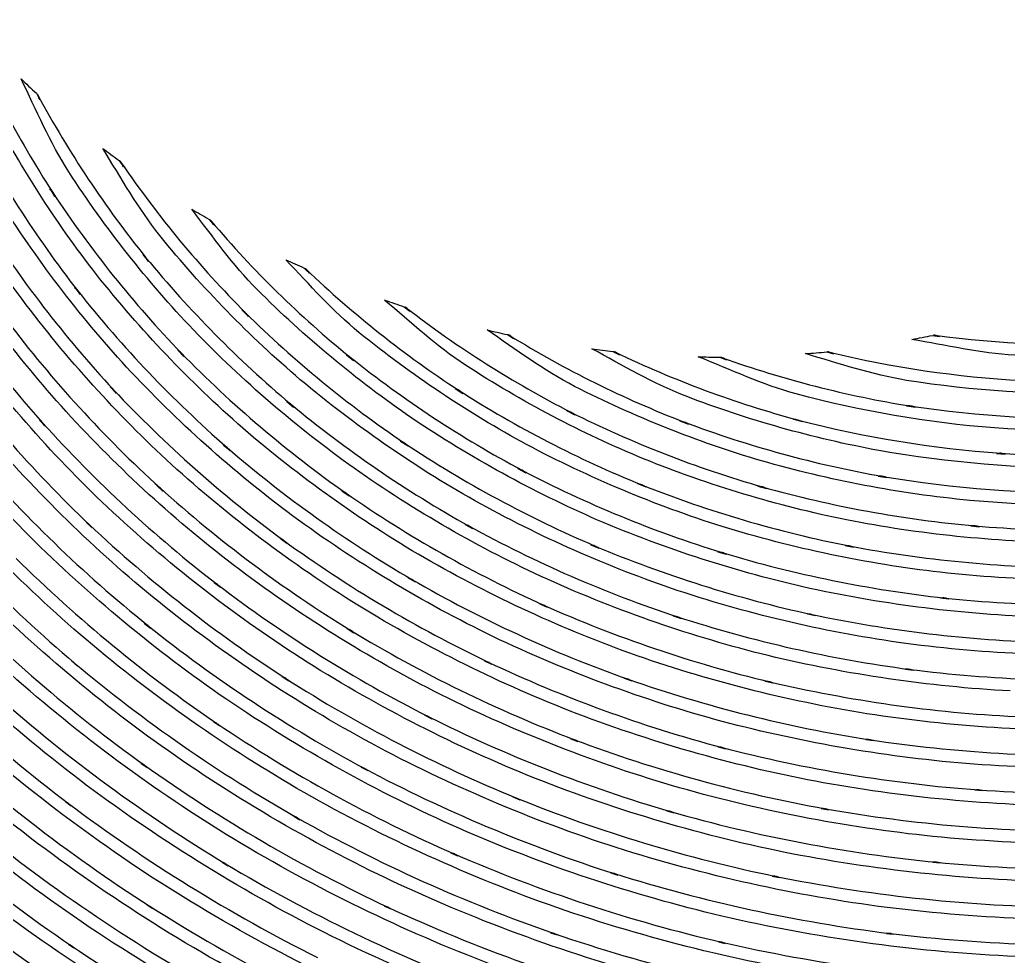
# Model space of a CAD drawing. Extents: x 1 to 151, y 102 to 252.
# Drawn here: x 51.78 to 86.25, y 120.73 to 153.38 of the extents above; entities that cross this region are included whole.
import ezdxf

# ---------------------------------------------------------------- set-up
doc = ezdxf.new("R2010")
doc.units = 0
doc.layers.add('Ebene_1', color=7, linetype='CONTINUOUS')

msp = doc.modelspace()

# ---------------------------------------------------------------- linework, layer by layer
at = {"layer": 'Ebene_1', "color": 7}
for p, q in [((52.355009, 150.812718), (52.477931, 150.582775)), ((55.243082, 148.467903), (55.394699, 148.243776)), ((52.82343, 147.482982), (53.00064, 147.212709)), ((52.926575, 147.354243), (52.926575, 147.354243)), ((58.367693, 146.427486), (58.540636, 146.222358)), ((56.063205, 145.19672), (56.26717, 144.946225)), ((56.177208, 145.081553), (56.177208, 145.081553)), ((61.692776, 144.721708), (61.880455, 144.540622)), ((53.691248, 144.038466), (53.88358, 143.793787)), ((53.799435, 143.92485), (53.799435, 143.92485)), ((59.52362, 143.261386), (59.752789, 143.034154)), ((59.650806, 143.157076), (59.650806, 143.157076)), ((65.177232, 143.373836), (65.378094, 143.217179)), ((68.779566, 142.400548), (68.994389, 142.266769)), ((83.605758, 142.37224), (83.849274, 142.338505)), ((57.286215, 141.861554), (57.502975, 141.638588)), ((57.406035, 141.759571), (57.406035, 141.759571)), ((63.167834, 141.699081), (63.419105, 141.496666)), ((72.45868, 141.812307), (72.690563, 141.699857)), ((79.917338, 141.795245), (80.159303, 141.735531)), ((63.302776, 141.610283), (63.302776, 141.610283)), ((76.18006, 141.611059), (76.425902, 141.521871)), ((54.932094, 140.579604), (55.136835, 140.360515)), ((55.044934, 140.479561), (55.044934, 140.479561)), ((66.955522, 140.525704), (67.22618, 140.350822)), ((67.098607, 140.45164), (67.098607, 140.45164)), ((61.088639, 140.072795), (61.327501, 139.873871)), ((61.218928, 139.983608), (61.218928, 139.983608)), ((70.844415, 139.754828), (71.131748, 139.609416)), ((70.994868, 139.695888), (70.994868, 139.695888)), ((82.69451, 139.918078), (83.013251, 139.868831)), ((82.857757, 139.908769), (82.857757, 139.908769)), ((52.467462, 139.420961), (52.659794, 139.206528)), ((52.574096, 139.32247), (52.574096, 139.32247)), ((74.793024, 139.394593), (75.094318, 139.280203)), ((74.950457, 139.351552), (74.950457, 139.351552)), ((78.756758, 139.449656), (79.069296, 139.367061)), ((78.918068, 139.423288), (78.918068, 139.423288)), ((65.057413, 138.691188), (65.315664, 138.518246)), ((65.195845, 138.61635), (65.195845, 138.61635)), ((58.881479, 138.551593), (59.108322, 138.355385)), ((59.005954, 138.462795), (59.005954, 138.462795)), ((85.834631, 138.258055), (86.144842, 138.237503)), ((85.992451, 138.262708), (85.992451, 138.262708)), ((69.149107, 137.731857), (69.423257, 137.586835)), ((69.292192, 137.672917), (69.292192, 137.672917)), ((73.317966, 137.205661), (73.606465, 137.090108)), ((81.70726, 137.470116), (82.012818, 137.417382)), ((81.863917, 137.458096), (81.863917, 137.458096)), ((56.551402, 137.141679), (56.76506, 136.948184)), ((56.666956, 137.055597), (56.666956, 137.055597)), ((63.021259, 136.94741), (63.267101, 136.776017)), ((63.153874, 136.872182), (63.153874, 136.872182)), ((73.46842, 137.161457), (73.46842, 137.161457)), ((77.519399, 137.118027), (77.817978, 137.033492)), ((77.67373, 137.089719), (77.67373, 137.089719)), ((54.103054, 135.85081), (54.304691, 135.659642)), ((54.21124, 135.765891), (54.21124, 135.765891)), ((67.306061, 135.785277), (67.568965, 135.640255)), ((67.446043, 135.7244), (67.446043, 135.7244)), ((84.943158, 135.730209), (85.241737, 135.704228)), ((85.093223, 135.731372), (85.093223, 135.73138)), ((60.851327, 135.302123), (61.084373, 135.131506)), ((60.974246, 135.228837), (60.974246, 135.228837)), ((71.688967, 135.076833), (71.965057, 134.960114)), ((71.833215, 135.031076), (71.833215, 135.031076)), ((76.121896, 134.830601), (76.408066, 134.743353)), ((76.268858, 134.800743), (76.268858, 134.800743)), ((80.556373, 135.049301), (80.850301, 134.992298)), ((80.705277, 135.034952), (80.705277, 135.034952)), ((58.551105, 133.761922), (58.772132, 133.593243)), ((65.319928, 133.92168), (65.570036, 133.776655)), ((65.452543, 133.860413), (65.452543, 133.860413)), ((58.670535, 133.687083), (58.670535, 133.687083)), ((83.886499, 133.219823), (84.173445, 133.189191)), ((84.032686, 133.217886), (84.032686, 133.217888)), ((69.908738, 133.01625), (70.171642, 132.898368)), ((70.045232, 132.969717), (70.045232, 132.969717)), ((74.56657, 132.595136), (74.841107, 132.505175)), ((74.708105, 132.563341), (74.708105, 132.563341)), ((79.243015, 132.663382), (79.524918, 132.602892)), ((79.38765, 132.646323), (79.38765, 132.646323)), ((56.125635, 132.334558), (56.335416, 132.166655)), ((56.239251, 132.25972), (56.239251, 132.25972)), ((63.193039, 132.149983), (63.430738, 132.004958)), ((63.318675, 132.088327), (63.318675, 132.088327)), ((53.580735, 131.025852), (53.778883, 130.859113)), ((67.978444, 131.031669), (68.229716, 130.912237)), ((53.687758, 130.951401), (53.687758, 130.951401)), ((68.109122, 130.983973), (68.109122, 130.983973)), ((82.664652, 130.736192), (82.940352, 130.700517)), ((82.804634, 130.731151), (82.804634, 130.731151)), ((60.930429, 130.476389), (61.156498, 130.331365)), ((61.051025, 130.413959), (61.051025, 130.413959)), ((72.854587, 130.419775), (73.117494, 130.3271)), ((72.989918, 130.38604), (72.989918, 130.38604)), ((77.767957, 130.320895), (78.038617, 130.256527)), ((77.906776, 130.30112), (77.906776, 130.30112)), ((65.903515, 129.130845), (66.143154, 129.01025)), ((66.029151, 129.081599), (66.029151, 129.081599)), ((58.535593, 128.909043), (58.750803, 128.763632)), ((58.651149, 128.84545), (58.651149, 128.84545)), ((70.989052, 128.312661), (71.240711, 128.217659)), ((71.120115, 128.276599), (71.120115, 128.276599)), ((81.278005, 128.287069), (81.543236, 128.246353)), ((81.412171, 128.278926), (81.412171, 128.278926)), ((76.132752, 128.030368), (76.392943, 127.962122)), ((76.266531, 128.008266), (76.266531, 128.008266)), ((56.013959, 127.454925), (56.217923, 127.309513)), ((56.123308, 127.390944), (56.123308, 127.390944)), ((63.685112, 127.321922), (63.913892, 127.199776)), ((63.805319, 127.271512), (63.805319, 127.271512)), ((85.0781, 126.525841), (85.336741, 126.507616)), ((85.209942, 126.528555), (85.209942, 126.528555)), ((68.973061, 126.281549), (69.213089, 126.18422)), ((69.09831, 126.243935), (69.09831, 126.243935)), ((53.370178, 126.121014), (53.56406, 125.974827)), ((53.473324, 126.057033), (53.473324, 126.057033)), ((79.727719, 125.881375), (79.983257, 125.836007)), ((79.858398, 125.870518), (79.858398, 125.870518)), ((61.329828, 125.611879), (61.547752, 125.48857)), ((61.444994, 125.559918), (61.444994, 125.559918)), ((74.339727, 125.799557), (74.588672, 125.727821)), ((74.468076, 125.775128), (74.468076, 125.775128)), ((66.808171, 124.334969), (67.038504, 124.234926)), ((66.929154, 124.295029), (66.929154, 124.295029)), ((58.839601, 124.008859), (59.047445, 123.883998)), ((58.949338, 123.956123), (58.949338, 123.956123)), ((83.621268, 124.005756), (83.8706, 123.981714)), ((83.74729, 124.005368), (83.74729, 124.005369)), ((72.390821, 123.63738), (72.630073, 123.561766)), ((72.513744, 123.610624), (72.513744, 123.610624)), ((78.015739, 123.527255), (78.260807, 123.477233)), ((78.140211, 123.513683), (78.140211, 123.513683)), ((56.220249, 122.519454), (56.418397, 122.39343)), ((56.32611, 122.464779), (56.32611, 122.464779)), ((64.499417, 122.48029), (64.71928, 122.37792)), ((64.614584, 122.438799), (64.614584, 122.438799)), ((70.288748, 121.551593), (70.517917, 121.472876)), ((70.407791, 121.52251), (70.407791, 121.52251)), ((81.998472, 121.528327), (82.239274, 121.498857)), ((82.120618, 121.524449), (82.120618, 121.524449)), ((53.477201, 121.150644), (53.665656, 121.023457)), ((53.578021, 121.095193), (53.578021, 121.095193)), ((76.142835, 121.233238), (76.378984, 121.178563)), ((76.262654, 121.216952), (76.262654, 121.216952))]:
    msp.add_line(p, q, dxfattribs=at)
for points in [[(49.773271, 153.375457), (50.636619, 151.275221), (51.691899, 149.259851), (52.926575, 147.354243)], [(53.487284, 148.07122), (52.832075, 149.099719), (52.353886, 150.223528), (51.819118, 151.318364)], [(51.819118, 151.318364), (51.997839, 151.149866), (52.172836, 150.977531), (52.355009, 150.812718)], [(52.414338, 150.736716), (52.403161, 150.757426), (52.389054, 150.776272), (52.375174, 150.795269)], [(52.375174, 150.795269), (52.382724, 150.788447), (52.390882, 150.782308), (52.39844, 150.775493)], [(52.39844, 150.775493), (52.404157, 150.762751), (52.407807, 150.7491), (52.414338, 150.736716)], [(52.477931, 150.582775), (52.451731, 150.631872), (52.440297, 150.687497), (52.414338, 150.736716)], [(52.414338, 150.736716), (53.491927, 148.739673), (54.751235, 146.846535), (56.177208, 145.081553)], [(54.309344, 144.678665), (52.879919, 146.537622), (51.625959, 148.524259), (50.56121, 150.613407)], [(51.853629, 143.634027), (50.384591, 145.61871), (49.100944, 147.733599), (48.01786, 149.952656)], [(49.928765, 149.958086), (51.031612, 147.832722), (52.326958, 145.813093), (53.799435, 143.92485)], [(56.661526, 145.851654), (55.905571, 146.801965), (55.306278, 147.859248), (54.672293, 148.89367)], [(54.672293, 148.89367), (54.86105, 148.749761), (55.051391, 148.608101), (55.243082, 148.467903)], [(55.31482, 148.390738), (55.299245, 148.413527), (55.280645, 148.433909), (55.262083, 148.454333)], [(55.262083, 148.454333), (55.27181, 148.447229), (55.281818, 148.440489), (55.291552, 148.433394)], [(55.291552, 148.433394), (55.299517, 148.419298), (55.305786, 148.404226), (55.31482, 148.390738)], [(55.394699, 148.243776), (55.363377, 148.290065), (55.34591, 148.344309), (55.31482, 148.390738)], [(55.31482, 148.390738), (56.596126, 146.516187), (58.046864, 144.764067), (59.650806, 143.157076)], [(57.832576, 142.564185), (56.217925, 144.262443), (54.763916, 146.106039), (53.487284, 148.07122)], [(52.926575, 147.354243), (52.896215, 147.400234), (52.853597, 147.436858), (52.82343, 147.482982)], [(52.926575, 147.354243), (54.245586, 145.356101), (55.744411, 143.483151), (57.406035, 141.759571)], [(53.00064, 147.212709), (52.971423, 147.257374), (52.955593, 147.309459), (52.926575, 147.354243)], [(55.499783, 141.268273), (53.83179, 143.088458), (52.334686, 145.057191), (51.025752, 147.150279)], [(60.050592, 143.97526), (59.206251, 144.834406), (58.509194, 145.818497), (57.772472, 146.770269)], [(57.772472, 146.770269), (57.967892, 146.651506), (58.16983, 146.542573), (58.367693, 146.427486)], [(53.05609, 140.094897), (51.340601, 142.042943), (49.806937, 144.143145), (48.473096, 146.369709)], [(50.439451, 146.454628), (51.789509, 144.326815), (53.330596, 142.326725), (55.044934, 140.479561)], [(58.446408, 146.359626), (58.429267, 146.379802), (58.409573, 146.397477), (58.389795, 146.415077)], [(58.389795, 146.415077), (58.40001, 146.409146), (58.410207, 146.403161), (58.420427, 146.397241)], [(58.420427, 146.397241), (58.429473, 146.384982), (58.436631, 146.371358), (58.446408, 146.359626)], [(58.540636, 146.222358), (58.504811, 146.264915), (58.482022, 146.316901), (58.446408, 146.359626)], [(58.446408, 146.359626), (59.915698, 144.630355), (61.5408, 143.040352), (63.302776, 141.610283)], [(61.559774, 140.827773), (59.775744, 142.348371), (58.136968, 144.030326), (56.661526, 145.851654)], [(47.866243, 145.68957), (49.239534, 143.428889), (50.814773, 141.297762), (52.574096, 139.32247)], [(56.177208, 145.081553), (56.142827, 145.12337), (56.097416, 145.154755), (56.063205, 145.19672)], [(56.177208, 145.081553), (57.698428, 143.231365), (59.38556, 141.524649), (61.218928, 139.983608)], [(56.26717, 144.946225), (56.232865, 144.988301), (56.211323, 145.03933), (56.177208, 145.081553)], [(63.614927, 142.465304), (62.68388, 143.232933), (61.884812, 144.138418), (61.052964, 145.010981)], [(61.052964, 145.010981), (61.264326, 144.911128), (61.479159, 144.817501), (61.692776, 144.721708)], [(59.376269, 139.294162), (57.526208, 140.930566), (55.830518, 142.733009), (54.309344, 144.678665)], [(61.771105, 144.668972), (61.755353, 144.683997), (61.73753, 144.696516), (61.719918, 144.709299)], [(61.719918, 144.709299), (61.728954, 144.705257), (61.738024, 144.701314), (61.747063, 144.69728)], [(61.747063, 144.69728), (61.755132, 144.687892), (61.762208, 144.677621), (61.771105, 144.668972)], [(61.880455, 144.540622), (61.839875, 144.579698), (61.811488, 144.629703), (61.771105, 144.668972)], [(61.771105, 144.668972), (63.413485, 143.102135), (65.196262, 141.68997), (67.098607, 140.45164)], [(53.799435, 143.92485), (53.766886, 143.965923), (53.723642, 143.997266), (53.691248, 144.038466)], [(53.799435, 143.92485), (55.364983, 141.949311), (57.107237, 140.120876), (59.005954, 138.462795)], [(53.88358, 143.793787), (53.851418, 143.83469), (53.831429, 143.883822), (53.799435, 143.92485)], [(65.44789, 139.491147), (63.514768, 140.817039), (61.708369, 142.318147), (60.050592, 143.97526)], [(57.067905, 137.872618), (55.15816, 139.630521), (53.413173, 141.559152), (51.853629, 143.634027)], [(67.320407, 141.334193), (66.31236, 142.001442), (65.420931, 142.819819), (64.50097, 143.602619)], [(64.50097, 143.602619), (64.725415, 143.524209), (64.950764, 143.447858), (65.177232, 143.373836)], [(59.650806, 143.157076), (59.611659, 143.19564), (59.562606, 143.222655), (59.52362, 143.261386)], [(59.650806, 143.157076), (61.356476, 141.476888), (63.212117, 139.95684), (65.195845, 138.61635)], [(59.752789, 143.034154), (59.714928, 143.07176), (59.688499, 143.119312), (59.650806, 143.157076)], [(65.256722, 143.332735), (65.241782, 143.344256), (65.225285, 143.353437), (65.209028, 143.36298)], [(65.209028, 143.36298), (65.217356, 143.360267), (65.225514, 143.357156), (65.233846, 143.354448)], [(65.233846, 143.354448), (65.241851, 143.347631), (65.248439, 143.339249), (65.256722, 143.332735)], [(65.378094, 143.217179), (65.333912, 143.251581), (65.300732, 143.298122), (65.256722, 143.332735)], [(65.256722, 143.332735), (67.053858, 141.946521), (68.973674, 140.728595), (70.994868, 139.695888)], [(54.640884, 136.5674), (52.678055, 138.452881), (50.891401, 140.513204), (49.300973, 142.722005)], [(51.318507, 142.897662), (52.920552, 140.79204), (54.710388, 138.836473), (56.666948, 137.055597)], [(63.434228, 137.739226), (61.423452, 139.173121), (59.548677, 140.788212), (57.832576, 142.564185)], [(69.451952, 138.569043), (67.39044, 139.685767), (65.437049, 140.990262), (63.614927, 142.465304)], [(71.123605, 140.596664), (70.048302, 141.156569), (69.075841, 141.882857), (68.073835, 142.563408)], [(68.073835, 142.563408), (68.308711, 142.50821), (68.542926, 142.45107), (68.779566, 142.400548)], [(68.861774, 142.36875), (68.846285, 142.378296), (68.829439, 142.38523), (68.812914, 142.392792)], [(68.812914, 142.392792), (68.821217, 142.391036), (68.829426, 142.389122), (68.837732, 142.387363)], [(68.837732, 142.387363), (68.845547, 142.380887), (68.853175, 142.374162), (68.861774, 142.36875)], [(68.994389, 142.266769), (68.946939, 142.296317), (68.909073, 142.338976), (68.861774, 142.36875)], [(68.861774, 142.36875), (70.794465, 141.177671), (72.832088, 140.167259), (74.950457, 139.351552)], [(82.886065, 142.234972), (83.126234, 142.280197), (83.367316, 142.322222), (83.605758, 142.37224)], [(83.63639, 142.379215), (83.643833, 142.380793), (83.651052, 142.383071), (83.658492, 142.384644)], [(83.688351, 142.37728), (83.671136, 142.379596), (83.65376, 142.379342), (83.63639, 142.379215)], [(83.658492, 142.384644), (83.668353, 142.381763), (83.678181, 142.378739), (83.688351, 142.377275)], [(83.849274, 142.338505), (83.794496, 142.346116), (83.743088, 142.369407), (83.688351, 142.37728)], [(83.688351, 142.377275), (85.937182, 142.075242), (88.208482, 141.981147), (90.474625, 142.097309)], [(86.474829, 141.678529), (85.263864, 141.752476), (84.080207, 142.026904), (82.886065, 142.234972)], [(52.100637, 135.387431), (50.091208, 137.406355), (48.269142, 139.602778), (46.655642, 141.950352)], [(48.739098, 142.005802), (50.371108, 139.764709), (52.20219, 137.676081), (54.211235, 135.765891)], [(57.406035, 141.759571), (57.36926, 141.797124), (57.322849, 141.823859), (57.286215, 141.861554)], [(57.406035, 141.759571), (59.169415, 139.958884), (61.092661, 138.322559), (63.153874, 136.872182)], [(57.502975, 141.638588), (57.466881, 141.675731), (57.441979, 141.72229), (57.406035, 141.759571)], [(63.302776, 141.610283), (63.260582, 141.643928), (63.209892, 141.665257), (63.167834, 141.699081)], [(74.982255, 140.261637), (73.850204, 140.707613), (72.799987, 141.324233), (71.731621, 141.904595)], [(71.731621, 141.904595), (71.973971, 141.873879), (72.214839, 141.838131), (72.45868, 141.812307)], [(72.549805, 141.786328), (72.53089, 141.795408), (72.510796, 141.801512), (72.490865, 141.808041)], [(72.490865, 141.808041), (72.500741, 141.806997), (72.510457, 141.805572), (72.520334, 141.804551)], [(72.520334, 141.804551), (72.5305, 141.799063), (72.539417, 141.791437), (72.549805, 141.786328)], [(72.690563, 141.699857), (72.640914, 141.72398), (72.599332, 141.761968), (72.549805, 141.786328)], [(72.549805, 141.786328), (74.595352, 140.804335), (76.726799, 140.01287), (78.918068, 139.423288)], [(79.172829, 141.737858), (79.420766, 141.757977), (79.670862, 141.770076), (79.917338, 141.795245)], [(82.700326, 140.804895), (81.498118, 141.006077), (80.340404, 141.390788), (79.172829, 141.737858)], [(79.946809, 141.799124), (79.95488, 141.799964), (79.962779, 141.80139), (79.970848, 141.802225)], [(80.002646, 141.790981), (79.984326, 141.795428), (79.965518, 141.796966), (79.946809, 141.799124)], [(79.970848, 141.802225), (79.981643, 141.799076), (79.991723, 141.793743), (80.002646, 141.790981)], [(80.159303, 141.735531), (80.105408, 141.74888), (80.056469, 141.777374), (80.002646, 141.790981)], [(80.002646, 141.790981), (82.207744, 141.255597), (84.457074, 140.924704), (86.722998, 140.803344)], [(63.302776, 141.610283), (65.174949, 140.11733), (67.179211, 138.799024), (69.292192, 137.672917)], [(63.419105, 141.496666), (63.376769, 141.530717), (63.344954, 141.576049), (63.302776, 141.610283)], [(73.532789, 138.069602), (71.36601, 138.964605), (69.286866, 140.057555), (67.320407, 141.334193)], [(78.854085, 140.331433), (77.67794, 140.657773), (76.568938, 141.171047), (75.439041, 141.629671)], [(75.439041, 141.629671), (75.686242, 141.624102), (75.931639, 141.611565), (76.18006, 141.611059)], [(76.275061, 141.593997), (76.254293, 141.601412), (76.232463, 141.605052), (76.211081, 141.610283)], [(76.211081, 141.610283), (76.221871, 141.61027), (76.23247, 141.609519), (76.243266, 141.609493)], [(76.243266, 141.609493), (76.254153, 141.60496), (76.26397, 141.598062), (76.275061, 141.593984)], [(76.425902, 141.521871), (76.373379, 141.540901), (76.327487, 141.574715), (76.275061, 141.593997)], [(76.275061, 141.593984), (78.412745, 140.830703), (80.615931, 140.266168), (82.857757, 139.908756)], [(61.28795, 136.083082), (59.204833, 137.632141), (57.267812, 139.367515), (55.499783, 141.268273)], [(67.632945, 136.61587), (65.484102, 137.831554), (63.451389, 139.241441), (61.559774, 140.827773)], [(89.701034, 140.349659), (87.358307, 140.28618), (85.015174, 140.438877), (82.700326, 140.804895)], [(55.044934, 140.479561), (55.010402, 140.516235), (54.966503, 140.542805), (54.932094, 140.579604)], [(55.044934, 140.479561), (56.858508, 138.553329), (58.842455, 136.795437), (60.974246, 135.228837)], [(55.136835, 140.360515), (55.102522, 140.397218), (55.079109, 140.442736), (55.044934, 140.479561)], [(67.098607, 140.45164), (67.053254, 140.480619), (67.000757, 140.496536), (66.955522, 140.525704)], [(67.098607, 140.45164), (69.116683, 139.162193), (71.248645, 138.060757), (73.46842, 137.161457)], [(67.22618, 140.350822), (67.180522, 140.380257), (67.14413, 140.42201), (67.098607, 140.45164)], [(77.642321, 137.999804), (75.394096, 138.663176), (73.212281, 139.53292), (71.123605, 140.596664)], [(85.771425, 139.146037), (83.433968, 139.327778), (81.118747, 139.724847), (78.854085, 140.331433)], [(59.010994, 134.532022), (56.861581, 136.202107), (54.868822, 138.064119), (53.05609, 140.094897)], [(61.218928, 139.983608), (61.17829, 140.01723), (61.12915, 140.039014), (61.088639, 140.072795)], [(61.218928, 139.983608), (63.160656, 138.377085), (65.244631, 136.951317), (67.446043, 135.7244)], [(61.327501, 139.873871), (61.287894, 139.906898), (61.2584, 139.95043), (61.218928, 139.983608)], [(81.737118, 138.359649), (79.431803, 138.784792), (77.171036, 139.421883), (74.982255, 140.261637)], [(70.994868, 139.695888), (70.946589, 139.720036), (70.892597, 139.730475), (70.844415, 139.754828)], [(70.994868, 139.695888), (73.136867, 138.624401), (75.372055, 137.751902), (77.67373, 137.089719)], [(71.131748, 139.609416), (71.083465, 139.633817), (71.043036, 139.671276), (70.994868, 139.695888)], [(82.857757, 139.908769), (82.803743, 139.916912), (82.748497, 139.909711), (82.69451, 139.918078)], [(83.013251, 139.868831), (82.960245, 139.877042), (82.910726, 139.900326), (82.857757, 139.908769)], [(82.857757, 139.908756), (85.225133, 139.551986), (87.619256, 139.412544), (90.01202, 139.493848)], [(52.574096, 139.32247), (52.541611, 139.358468), (52.499835, 139.384857), (52.467462, 139.420961)], [(52.574096, 139.32247), (54.431977, 137.263621), (56.472086, 135.377224), (58.670535, 133.687083)], [(52.659794, 139.206528), (52.627639, 139.242388), (52.60613, 139.286506), (52.574096, 139.32247)], [(65.67357, 134.743353), (63.440459, 136.065486), (61.333101, 137.589052), (59.376269, 139.294162)], [(71.928219, 135.936894), (69.663822, 136.921263), (67.495343, 138.111017), (65.44789, 139.491147)], [(74.950457, 139.351552), (74.899411, 139.370712), (74.843994, 139.37522), (74.793024, 139.394593)], [(74.950457, 139.351552), (77.192344, 138.51009), (79.506064, 137.875919), (81.863917, 137.458096)], [(75.094318, 139.280203), (75.044168, 139.299263), (75.000518, 139.332275), (74.950457, 139.351552)], [(78.918068, 139.423288), (78.865217, 139.437026), (78.809555, 139.435697), (78.756758, 139.449656)], [(78.918068, 139.423288), (81.236115, 138.820785), (83.603719, 138.431573), (85.992451, 138.262708)], [(79.069296, 139.367061), (79.01718, 139.38084), (78.970117, 139.409283), (78.918068, 139.423288)], [(93.161446, 139.308122), (90.708159, 139.028522), (88.234578, 138.974741), (85.771425, 139.146037)], [(56.609566, 133.091089), (54.399527, 134.88922), (52.357605, 136.883606), (50.50731, 139.04987)], [(65.195845, 138.61635), (65.152055, 138.645442), (65.101093, 138.661926), (65.057413, 138.691188)], [(65.195845, 138.61635), (67.294904, 137.221749), (69.51585, 136.021195), (71.833215, 135.031076)], [(65.315664, 138.518246), (65.272682, 138.547042), (65.238707, 138.587385), (65.195845, 138.61635)], [(49.997401, 138.296056), (51.89203, 136.100134), (53.980966, 134.079513), (56.239251, 132.25972)], [(59.005954, 138.462795), (58.967251, 138.49612), (58.920068, 138.518128), (58.881479, 138.551593)], [(59.005954, 138.462795), (61.010908, 136.736397), (63.16835, 135.195672), (65.452543, 133.860413)], [(59.108322, 138.355385), (59.070868, 138.38785), (59.043283, 138.430191), (59.005954, 138.462795)], [(76.270408, 135.710828), (73.914892, 136.453226), (71.633082, 137.41029), (69.451952, 138.569043)], [(89.104651, 137.748532), (86.635045, 137.726794), (84.169479, 137.931731), (81.737118, 138.359649)], [(85.992451, 138.262708), (85.939811, 138.266022), (85.88726, 138.254537), (85.834631, 138.258055)], [(85.992451, 138.262708), (88.507274, 138.104327), (91.030673, 138.175353), (93.532537, 138.476365)], [(86.144842, 138.237503), (86.093355, 138.240937), (86.043913, 138.25907), (85.992451, 138.262708)], [(54.087931, 131.768422), (51.823687, 133.700732), (49.739167, 135.833969), (47.8581, 138.141338)], [(80.612212, 135.939997), (78.1922, 136.431992), (75.822956, 137.145299), (73.532789, 138.069602)], [(84.90632, 136.621687), (82.447635, 136.858095), (80.016651, 137.319659), (77.642321, 137.999804)], [(63.57072, 132.963124), (61.258899, 134.399209), (59.082796, 136.042716), (57.067905, 137.872618)], [(70.175132, 133.870106), (67.814963, 134.95207), (65.559024, 136.247358), (63.434228, 137.739226)], [(69.292192, 137.672917), (69.246384, 137.69687), (69.194831, 137.707731), (69.149107, 137.731857)], [(69.292192, 137.672917), (71.52559, 136.505128), (73.860304, 135.543419), (76.268858, 134.800743)], [(69.423257, 137.586835), (69.376927, 137.611286), (69.338417, 137.648282), (69.292192, 137.672917)], [(47.323372, 137.404196), (49.247147, 135.066343), (51.376691, 132.90688), (53.687758, 130.951401)], [(73.46842, 137.161457), (73.41972, 137.180736), (73.366599, 137.186189), (73.317966, 137.205661)], [(81.863917, 137.458096), (81.812168, 137.46685), (81.758978, 137.461166), (81.70726, 137.470116)], [(81.863917, 137.458096), (84.348055, 137.037896), (86.864874, 136.84491), (89.38423, 136.882654)], [(82.012818, 137.417382), (81.962001, 137.426179), (81.914694, 137.449098), (81.863917, 137.458096)], [(56.666956, 137.055597), (56.631149, 137.087766), (56.587107, 137.109395), (56.551402, 137.141679)], [(56.666948, 137.055597), (58.729811, 135.202204), (60.955705, 133.539735), (63.318667, 132.088327)], [(56.76506, 136.948184), (56.729014, 136.980776), (56.70289, 137.022888), (56.666956, 137.055597)], [(63.153874, 136.872182), (63.112015, 136.901197), (63.06302, 136.918244), (63.021259, 136.94741)], [(63.153874, 136.872182), (65.32816, 135.365031), (67.634297, 134.058597), (70.045232, 132.969717)], [(63.267101, 136.776017), (63.22641, 136.80443), (63.194459, 136.843632), (63.153874, 136.872182)], [(73.46842, 137.161457), (75.810972, 136.233768), (78.233046, 135.521604), (80.705277, 135.034952)], [(73.606465, 137.090108), (73.558269, 137.10941), (73.516531, 137.141964), (73.46842, 137.161457)], [(77.67373, 137.089719), (77.623243, 137.103818), (77.569835, 137.103736), (77.519399, 137.118027)], [(77.67373, 137.089719), (80.100697, 136.412028), (82.583569, 135.956981), (85.093223, 135.73138)], [(77.817978, 137.033492), (77.768214, 137.047597), (77.723435, 137.075421), (77.67373, 137.089719)], [(61.332931, 131.279063), (58.94707, 132.836292), (56.707802, 134.606553), (54.640884, 136.5674)], [(74.7399, 133.472649), (72.280125, 134.302016), (69.901766, 135.354498), (67.632945, 136.61587)], [(92.676742, 136.641462), (90.092481, 136.398575), (87.491795, 136.392319), (84.90632, 136.621687)], [(54.21124, 135.765891), (54.17776, 135.797348), (54.136447, 135.819254), (54.103054, 135.85081)], [(68.268493, 131.880099), (65.819006, 133.066912), (63.482994, 134.473732), (61.28795, 136.083082)], [(79.324057, 133.554468), (76.791268, 134.121966), (74.316136, 134.919603), (71.928219, 135.936894)], [(88.340367, 135.147405), (85.745543, 135.175983), (83.158935, 135.441708), (80.612212, 135.939997)], [(54.211235, 135.765891), (56.325443, 133.779419), (58.614423, 131.988308), (61.05102, 130.413959)], [(54.304691, 135.659642), (54.270335, 135.692106), (54.245492, 135.733322), (54.21124, 135.765891)], [(67.446043, 135.7244), (67.401332, 135.74891), (67.35069, 135.760607), (67.306061, 135.785277)], [(67.446043, 135.7244), (69.765915, 134.452561), (72.196517, 133.394456), (74.708105, 132.563341)], [(67.568965, 135.640255), (67.525407, 135.66432), (67.489509, 135.700173), (67.446043, 135.7244)], [(83.875642, 134.114398), (81.297185, 134.414138), (78.75188, 134.948901), (76.270408, 135.710828)], [(85.093223, 135.73138), (85.043271, 135.735511), (84.9931, 135.72592), (84.943158, 135.730209)], [(85.093223, 135.73138), (87.730935, 135.513199), (90.383301, 135.534774), (93.017198, 135.797299)], [(85.241737, 135.704228), (85.191485, 135.70856), (85.143454, 135.726857), (85.093223, 135.731372)], [(58.962524, 129.701247), (56.508855, 131.386444), (54.212398, 133.289492), (52.100637, 135.387431)], [(60.974246, 135.228837), (60.935543, 135.25689), (60.889946, 135.273942), (60.851327, 135.302123)], [(60.974246, 135.228837), (63.219567, 133.60109), (65.607235, 132.180141), (68.109122, 130.983973)], [(61.084373, 135.131506), (61.044712, 135.160446), (61.013808, 135.199765), (60.974246, 135.228837)], [(71.833215, 135.031076), (71.786593, 135.050607), (71.735526, 135.057139), (71.688967, 135.076833)], [(71.833215, 135.031076), (74.273871, 134.008708), (76.802002, 133.210186), (79.38765, 132.646323)], [(71.965057, 134.960114), (71.918986, 134.979599), (71.879209, 135.011425), (71.833215, 135.031076)], [(76.268858, 134.800743), (76.220878, 134.815163), (76.169827, 134.816013), (76.121896, 134.830601)], [(76.268858, 134.800743), (78.803833, 134.038816), (81.401882, 133.508576), (84.032686, 133.217888)], [(76.408066, 134.743353), (76.359939, 134.758002), (76.316926, 134.785921), (76.268858, 134.800743)], [(80.705277, 135.034952), (80.656177, 135.044256), (80.605444, 135.03983), (80.556373, 135.049301)], [(80.705277, 135.034952), (83.306049, 134.542181), (85.945505, 134.286348), (88.592415, 134.272219)], [(80.850301, 134.992298), (80.800713, 135.001872), (80.754821, 135.025201), (80.705277, 135.034952)], [(51.645801, 134.598718), (53.803747, 132.474517), (56.147859, 130.548792), (58.651162, 128.84545)], [(66.218767, 129.971907), (63.683613, 131.271321), (61.271389, 132.797823), (59.010994, 134.532022)], [(73.054675, 131.29341), (70.494754, 132.217493), (68.024639, 133.372519), (65.67357, 134.743353)], [(56.463378, 128.235496), (53.948916, 130.054399), (51.603999, 132.096284), (49.455304, 134.335425)], [(92.021805, 133.96511), (89.30733, 133.767942), (86.58113, 133.818372), (83.875642, 134.114398)], [(58.670535, 133.687083), (58.633043, 133.715552), (58.588518, 133.733342), (58.551105, 133.761922)], [(65.452543, 133.860413), (65.410258, 133.884763), (65.362141, 133.897195), (65.319928, 133.92168)], [(65.452543, 133.860413), (67.855018, 132.47702), (70.377457, 131.313998), (72.989918, 130.38604)], [(65.570036, 133.776655), (65.528344, 133.800844), (65.494154, 133.836089), (65.452543, 133.860413)], [(77.875754, 131.210816), (75.233498, 131.86212), (72.656536, 132.7526), (70.175132, 133.870106)], [(53.843639, 126.888401), (51.273911, 128.847878), (48.885596, 131.033938), (46.706826, 133.4203)], [(48.971762, 133.564161), (51.16609, 131.296432), (53.559251, 129.230221), (56.123308, 127.390944)], [(58.670535, 133.687083), (60.979879, 131.93363), (63.442445, 130.391926), (66.029151, 129.081599)], [(58.772132, 133.593243), (58.735421, 133.621291), (58.707159, 133.658928), (58.670535, 133.687083)], [(82.676672, 131.632704), (79.980618, 132.004554), (77.324649, 132.620619), (74.7399, 133.472649)], [(87.40973, 132.554035), (84.689583, 132.641843), (81.983467, 132.977038), (79.324057, 133.554468)], [(64.026732, 128.154065), (61.410666, 129.573238), (58.928748, 131.22577), (56.609566, 133.091089)], [(84.032686, 133.217888), (83.984114, 133.222936), (83.935058, 133.214622), (83.886499, 133.219823)], [(84.032686, 133.217888), (86.790534, 132.931166), (89.568315, 132.894685), (92.332793, 133.109701)], [(84.173445, 133.189191), (84.125728, 133.194302), (84.080383, 133.212614), (84.032686, 133.217886)], [(71.214729, 129.18203), (68.557646, 130.209116), (65.999469, 131.474843), (63.57072, 132.963124)], [(70.045232, 132.969717), (70.001204, 132.989261), (69.952708, 132.996564), (69.908738, 133.01625)], [(70.045232, 132.969717), (72.579933, 131.844536), (75.210719, 130.951069), (77.906776, 130.30112)], [(70.171642, 132.898368), (70.127384, 132.918179), (70.089421, 132.949761), (70.045232, 132.969717)], [(46.19769, 132.666098), (48.420634, 130.2502), (50.855232, 128.038212), (53.473324, 126.057033)], [(74.708105, 132.563341), (74.662002, 132.578262), (74.612627, 132.580067), (74.56657, 132.595136)], [(74.708105, 132.563341), (77.346321, 131.709355), (80.055785, 131.095669), (82.804634, 130.731151)], [(74.841107, 132.505175), (74.795019, 132.520257), (74.754137, 132.548106), (74.708105, 132.563341)], [(79.38765, 132.646323), (79.340052, 132.656385), (79.290584, 132.653167), (79.243015, 132.663382)], [(79.38765, 132.646323), (82.100753, 132.072685), (84.85968, 131.745793), (87.631533, 131.670705)], [(79.524918, 132.602892), (79.477889, 132.612985), (79.434644, 132.636075), (79.38765, 132.646323)], [(56.239251, 132.25972), (56.203712, 132.28804), (56.161098, 132.306141), (56.125635, 132.334558)], [(56.239251, 132.25972), (58.606504, 130.373246), (61.138525, 128.703492), (63.805319, 127.271512)], [(56.335416, 132.166655), (56.300533, 132.194607), (56.274055, 132.231674), (56.239251, 132.25972)], [(63.318675, 132.088327), (63.278696, 132.112552), (63.232949, 132.125638), (63.193039, 132.149983)], [(63.318667, 132.088327), (65.799053, 130.585324), (68.40987, 129.309472), (71.120107, 128.276599)], [(63.430738, 132.004958), (63.390904, 132.029257), (63.358429, 132.063908), (63.318675, 132.088327)], [(61.695489, 126.435104), (59.004646, 127.981088), (56.458972, 129.766265), (54.087931, 131.768422)], [(76.267307, 128.91835), (73.516941, 129.662149), (70.840293, 130.653694), (68.268493, 131.880099)], [(91.202071, 131.287593), (88.35555, 131.145096), (85.502437, 131.260776), (82.676672, 131.632704)], [(53.687758, 130.951401), (53.654372, 130.97936), (53.614052, 130.997809), (53.580735, 131.025852)], [(69.223945, 127.145489), (66.474549, 128.283259), (63.833986, 129.666878), (61.332931, 131.279063)], [(68.109122, 130.983973), (68.067082, 131.003767), (68.020429, 131.011752), (67.978444, 131.031669)], [(81.319496, 129.183969), (78.506471, 129.636217), (75.740478, 130.342584), (73.054675, 131.29341)], [(86.313132, 129.976948), (83.469027, 130.132739), (80.645436, 130.54612), (77.875754, 131.210816)], [(53.687758, 130.951401), (56.106888, 128.925479), (58.702758, 127.120981), (61.444994, 125.559918)], [(53.778883, 130.859113), (53.745739, 130.887012), (53.720829, 130.923419), (53.687758, 130.951401)], [(68.109122, 130.983973), (70.733194, 129.748459), (73.463056, 128.75233), (76.266531, 128.008266)], [(68.229716, 130.912237), (68.187367, 130.932325), (68.151407, 130.963756), (68.109122, 130.983973)], [(82.804634, 130.731151), (82.758215, 130.737024), (82.711058, 130.730183), (82.664652, 130.736192)], [(82.804634, 130.731151), (85.681983, 130.367102), (88.585667, 130.263132), (91.48165, 130.421714)], [(82.940352, 130.700517), (82.894259, 130.706487), (82.850707, 130.725041), (82.804634, 130.731151)], [(59.231631, 124.820838), (56.470717, 126.501055), (53.866724, 128.42593), (51.449967, 130.571779)], [(61.051025, 130.413959), (61.01279, 130.438362), (60.968603, 130.451882), (60.930429, 130.476389)], [(61.05102, 130.413959), (63.603034, 128.785215), (66.295942, 127.389371), (69.098305, 126.243935)], [(61.156498, 130.331365), (61.118843, 130.355546), (61.088608, 130.389675), (61.051025, 130.413959)], [(72.989918, 130.38604), (72.945925, 130.40137), (72.898539, 130.404316), (72.854587, 130.419775)], [(72.989918, 130.38604), (75.7284, 129.43175), (78.546941, 128.725887), (81.412171, 128.278926)], [(73.117494, 130.3271), (73.073205, 130.342678), (73.034153, 130.370328), (72.989918, 130.38604)], [(77.906776, 130.30112), (77.861177, 130.311823), (77.813528, 130.310058), (77.767957, 130.320895)], [(74.499487, 126.685212), (71.645893, 127.52943), (68.874753, 128.62966), (66.218767, 129.971907)], [(77.906776, 130.30112), (80.729766, 129.638443), (83.606217, 129.231636), (86.502361, 129.08664)], [(78.038617, 130.256527), (77.993385, 130.267286), (77.951973, 130.290224), (77.906776, 130.30112)], [(51.020323, 129.770269), (53.484209, 127.599121), (56.137522, 125.653265), (58.949338, 123.956123)], [(67.087361, 125.191154), (64.249222, 126.447621), (61.53014, 127.957572), (58.962524, 129.701247)], [(56.637484, 123.319801), (53.813203, 125.140847), (51.158072, 127.211338), (48.703039, 129.506201)], [(66.029151, 129.081599), (65.988829, 129.101747), (65.943784, 129.110588), (65.903515, 129.130845)], [(66.029151, 129.081599), (68.737395, 127.728368), (71.561358, 126.621455), (74.468076, 125.775128)], [(66.143154, 129.01025), (66.10302, 129.030439), (66.069224, 129.061299), (66.029151, 129.081599)], [(79.795968, 126.778276), (76.868841, 127.319634), (73.997204, 128.124526), (71.214729, 129.18203)], [(90.208617, 128.617444), (87.234542, 128.538651), (84.259547, 128.728391), (81.319496, 129.183969)], [(48.247029, 128.719427), (50.748224, 126.397749), (53.451726, 124.30428), (56.32611, 122.464779)], [(58.651149, 128.84545), (58.614596, 128.870047), (58.572085, 128.884354), (58.535593, 128.909043)], [(58.750803, 128.763632), (58.715134, 128.787769), (58.686755, 128.821223), (58.651149, 128.84545)], [(58.651162, 128.84545), (61.268852, 127.083856), (64.039123, 125.560709), (66.929166, 124.295029)], [(85.051345, 127.425067), (82.084154, 127.657455), (79.14458, 128.157561), (76.267307, 128.91835)], [(53.918865, 121.93897), (51.038003, 123.906967), (48.339355, 126.1285), (45.854131, 128.577117)], [(64.804976, 123.328719), (61.883188, 124.711393), (59.091527, 126.353707), (56.463378, 128.235496)], [(71.120115, 128.276599), (71.077598, 128.292537), (71.031528, 128.296608), (70.989052, 128.312661)], [(71.120107, 128.276599), (73.954896, 127.213976), (76.878987, 126.408327), (79.85839, 125.870518)], [(71.240711, 128.217659), (71.198767, 128.23351), (71.162013, 128.260632), (71.120115, 128.276599)], [(81.412171, 128.278926), (81.367771, 128.285601), (81.322388, 128.280275), (81.278005, 128.287069)], [(81.412171, 128.278926), (84.406855, 127.828654), (87.435584, 127.649216), (90.462216, 127.742647)], [(81.543236, 128.246353), (81.498642, 128.253181), (81.456742, 128.271973), (81.412171, 128.278926)], [(72.577723, 124.51877), (69.624189, 125.471639), (66.76233, 126.688401), (64.026732, 128.154065)], [(76.266531, 128.008266), (76.222691, 128.019645), (76.176565, 128.018871), (76.132752, 128.030368)], [(76.266531, 128.008266), (79.197393, 127.247533), (82.190183, 126.751916), (85.209942, 126.528555)], [(76.392943, 127.962122), (76.349459, 127.973532), (76.309979, 127.996734), (76.266531, 128.008266)], [(45.371753, 127.805465), (47.902144, 125.328853), (50.648124, 123.083034), (53.578021, 121.095193)], [(94.342968, 127.582112), (91.256475, 127.251183), (88.147261, 127.198763), (85.051345, 127.425067)], [(56.123308, 127.390944), (56.088805, 127.415447), (56.048409, 127.430341), (56.013959, 127.454925)], [(56.123308, 127.390944), (58.800358, 125.489772), (61.64161, 123.832399), (64.614584, 122.438799)], [(56.217923, 127.309513), (56.183984, 127.333737), (56.157188, 127.366641), (56.123308, 127.390944)], [(63.805319, 127.271512), (63.766857, 127.291913), (63.723526, 127.301425), (63.685112, 127.321922)], [(63.805319, 127.271512), (66.592793, 125.793071), (69.506974, 124.567424), (72.513744, 123.610624)], [(63.913892, 127.199776), (63.875543, 127.22024), (63.843613, 127.25095), (63.805319, 127.271512)], [(62.381058, 121.565164), (59.381754, 123.081115), (56.524937, 124.86264), (53.843639, 126.888401)], [(78.109966, 124.422992), (75.072152, 125.06206), (72.098403, 125.973478), (69.223945, 127.145489)], [(83.622044, 124.906147), (80.53379, 125.224147), (77.481248, 125.820033), (74.499487, 126.685212)], [(89.051527, 125.963194), (85.948076, 125.956801), (82.850549, 126.229784), (79.795968, 126.778276)], [(85.209942, 126.528555), (85.165997, 126.531583), (85.12204, 126.522702), (85.0781, 126.525841)], [(85.209942, 126.528555), (88.357475, 126.311679), (91.51749, 126.377557), (94.653179, 126.726315)], [(85.336741, 126.507616), (85.293916, 126.510673), (85.252746, 126.525388), (85.209942, 126.528555)], [(70.501242, 122.427941), (67.452152, 123.497465), (64.50502, 124.838821), (61.695489, 126.435104)], [(69.09831, 126.243935), (69.057791, 126.260259), (69.013541, 126.265124), (68.973061, 126.281549)], [(69.098305, 126.243935), (72.024719, 125.064998), (75.050241, 124.150841), (78.140206, 123.513683)], [(69.213089, 126.18422), (69.173039, 126.200469), (69.138314, 126.227584), (69.09831, 126.243935)], [(53.473324, 126.057033), (53.440888, 126.081356), (53.402564, 126.096621), (53.370178, 126.121014)], [(53.473324, 126.057033), (56.202966, 124.010063), (59.109865, 122.211337), (62.160032, 120.682612)], [(53.56406, 125.974827), (53.531391, 125.999434), (53.505937, 126.032354), (53.473324, 126.057033)], [(79.858398, 125.870518), (79.815255, 125.878079), (79.770844, 125.873706), (79.727719, 125.881375)], [(79.85839, 125.870518), (82.965842, 125.325906), (86.115508, 125.060844), (89.270219, 125.079865)], [(79.983257, 125.836007), (79.940651, 125.843584), (79.900981, 125.862831), (79.858398, 125.870518)], [(59.822199, 119.90747), (56.751169, 121.563703), (53.834885, 123.491237), (51.107181, 125.666941)], [(61.444994, 125.559918), (61.408223, 125.580624), (61.366554, 125.591088), (61.329828, 125.611879)], [(61.444994, 125.559918), (64.306024, 123.948953), (67.305295, 122.597765), (70.407791, 121.52251)], [(61.547752, 125.48857), (61.511387, 125.509156), (61.481308, 125.539246), (61.444994, 125.559918)], [(74.468076, 125.775128), (74.426117, 125.787114), (74.381661, 125.787465), (74.339727, 125.799557)], [(74.468076, 125.775128), (77.501942, 124.908469), (80.607289, 124.316069), (83.74729, 124.005369)], [(74.588672, 125.727821), (74.547095, 125.73981), (74.509623, 125.763031), (74.468076, 125.775128)], [(76.264591, 122.126648), (73.119813, 122.871523), (70.048605, 123.897219), (67.087361, 125.191154)], [(50.707785, 124.849145), (53.48246, 122.650787), (56.447596, 120.704484), (59.568601, 119.033835)], [(68.277412, 120.420095), (65.136716, 121.61405), (62.109756, 123.086868), (59.231631, 124.820838)], [(93.296001, 124.827818), (90.075223, 124.564587), (86.837762, 124.590813), (83.622044, 124.906147)], [(57.130334, 118.36339), (53.99489, 120.166217), (51.026768, 122.245424), (48.260599, 124.575771)], [(82.026391, 122.429492), (78.820646, 122.841598), (75.658683, 123.541272), (72.577723, 124.51877)], [(66.929154, 124.295029), (66.890091, 124.311917), (66.847195, 124.317989), (66.808171, 124.334969)], [(67.038504, 124.234926), (67.000286, 124.251554), (66.967328, 124.27831), (66.929154, 124.295029)], [(66.929166, 124.295029), (69.942358, 122.992297), (73.065755, 121.961885), (76.262667, 121.216952)], [(87.724207, 123.333372), (84.493268, 123.408083), (81.275623, 123.773022), (78.109966, 124.422992)], [(47.832895, 123.773098), (50.645752, 121.417739), (53.662278, 119.31765), (56.848041, 117.498286)], [(58.949338, 123.956123), (58.914433, 123.976985), (58.874466, 123.987921), (58.839601, 124.008859)], [(58.949338, 123.956123), (61.878105, 122.205685), (64.957209, 120.720468), (68.150613, 119.518929)], [(59.047445, 123.883998), (59.012572, 123.90494), (58.98416, 123.935105), (58.949338, 123.956123)], [(83.74729, 124.005369), (83.705387, 124.009317), (83.663166, 124.001712), (83.621268, 124.005756)], [(83.74729, 124.005369), (87.015526, 123.697424), (90.305082, 123.682108), (93.575968, 123.961551)], [(83.8706, 123.981714), (83.828854, 123.985745), (83.789026, 124.001238), (83.74729, 124.005368)], [(54.313221, 116.93913), (51.118312, 118.895897), (48.104815, 121.133968), (45.306994, 123.625747)], [(72.513744, 123.610624), (72.473645, 123.623178), (72.430892, 123.624734), (72.390821, 123.63738)], [(72.513744, 123.610624), (75.64717, 122.629598), (78.862223, 121.931165), (82.120618, 121.524449)], [(72.630073, 123.561766), (72.589881, 123.574449), (72.553903, 123.597845), (72.513744, 123.610624)], [(78.140211, 123.513683), (78.099212, 123.521938), (78.056721, 123.518906), (78.015739, 123.527255)], [(78.140206, 123.513683), (81.359735, 122.865433), (84.63073, 122.506887), (87.914207, 122.443064)], [(78.260807, 123.477233), (78.219568, 123.485633), (78.181427, 123.505184), (78.140211, 123.513683)], [(65.905842, 118.503761), (62.678687, 119.829672), (59.577349, 121.44159), (56.637484, 123.319801)], [(74.262175, 119.897388), (71.013458, 120.756402), (67.848654, 121.905078), (64.804976, 123.328719)], [(44.850595, 122.838197), (47.694748, 120.319588), (50.75706, 118.059175), (54.002236, 116.084108)], [(56.32611, 122.464779), (56.292505, 122.486094), (56.253814, 122.49807), (56.220249, 122.519454)], [(56.32611, 122.464779), (59.315361, 120.568769), (62.467855, 118.943515), (65.746082, 117.608412)], [(56.418397, 122.39343), (56.385536, 122.414366), (56.358928, 122.443778), (56.32611, 122.464779)], [(64.614584, 122.438799), (64.577489, 122.45599), (64.536479, 122.463017), (64.499417, 122.48029)], [(64.614584, 122.438799), (67.710553, 121.004002), (70.928318, 119.848735), (74.230377, 118.987691)], [(64.71928, 122.37792), (64.682613, 122.39501), (64.651213, 122.421629), (64.614584, 122.438799)], [(80.26555, 120.003635), (76.944662, 120.518535), (73.677223, 121.32989), (70.501242, 122.427941)], [(92.079195, 122.088259), (88.724867, 121.901571), (85.360602, 122.016085), (82.026391, 122.429492)], [(86.227047, 120.736511), (82.871307, 120.90139), (79.537358, 121.366932), (76.264591, 122.126648)], [(63.390797, 116.686694), (60.083517, 118.152141), (56.913615, 119.910084), (53.918865, 121.93897)], [(72.101549, 117.744129), (68.753982, 118.725572), (65.501016, 120.00458), (62.381058, 121.565164)], [(70.407791, 121.52251), (70.369059, 121.535745), (70.327454, 121.538275), (70.288748, 121.551593)], [(70.407791, 121.52251), (73.636422, 120.419277), (76.957101, 119.606694), (80.330306, 119.09549)], [(70.517917, 121.472876), (70.479761, 121.486006), (70.445914, 121.509298), (70.407791, 121.52251)], [(82.120618, 121.524449), (82.080092, 121.529329), (82.038991, 121.52336), (81.998472, 121.528327)], [(82.120618, 121.524449), (85.507973, 121.116582), (88.924662, 121.01229), (92.330466, 121.213462)], [(82.239274, 121.498857), (82.199028, 121.50379), (82.160851, 121.519427), (82.120618, 121.524449)], [(53.578021, 121.095193), (53.546137, 121.116651), (53.509047, 121.129126), (53.477201, 121.150644)], [(53.578021, 121.095193), (56.622013, 119.046659), (59.842007, 117.273192), (63.200792, 115.796774)], [(53.665656, 121.023457), (53.634311, 121.044635), (53.609323, 121.073956), (53.578021, 121.095193)], [(76.262654, 121.216952), (76.223279, 121.225945), (76.182193, 121.22416), (76.142835, 121.233238)], [(76.378984, 121.178563), (76.339112, 121.187759), (76.302501, 121.207666), (76.262654, 121.216952)], [(76.262667, 121.216952), (79.588799, 120.457225), (82.97609, 119.995947), (86.384104, 119.839998)], [(96.664515, 121.199502), (93.205974, 120.734276), (89.713138, 120.579706), (86.227047, 120.736511)]]:
    msp.add_open_spline(points, degree=3, dxfattribs=at)

doc.saveas('drawing.dxf')
